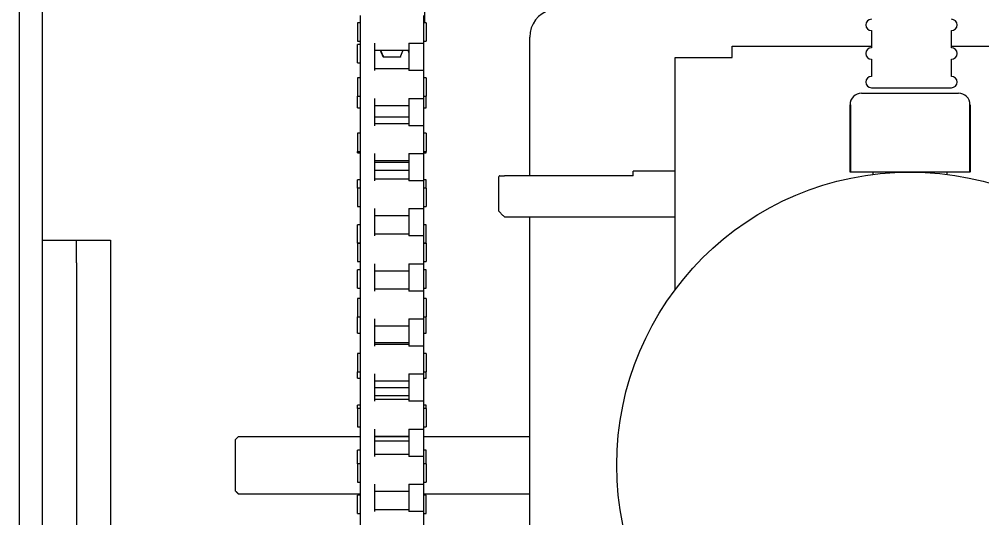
# Model space of a CAD drawing. Header units: inches. Extents: x 2.1 to 23.7, y 8.4 to 18.5.
# Drawn here: x 5.428 to 8.94, y 11.264 to 13.083 of the extents above; entities that cross this region are included whole.
import ezdxf

# ---------------------------------------------------------------- set-up
doc = ezdxf.new("R2010")
doc.units = ezdxf.units.IN
doc.header["$MEASUREMENT"] = 0
doc.header["$PDSIZE"] = -1
doc.layers.add('DIM', color=1, linetype='Continuous')
doc.styles.add('SLDTEXTSTYLE0', font='ARIAL.TTF', dxfattribs={"width": 0.7})
doc.dimstyles.new('SLDDIMSTYLE0', dxfattribs={"dimtxt": 0.15, "dimasz": 0.15, "dimexe": 0, "dimexo": 0.0625, "dimgap": 0.0375, "dimtad": 0, "dimtih": 1, "dimtoh": 1, "dimdec": 3, "dimlfac": 3, "dimrnd": 1e-09, "dimzin": 12, "dimdsep": 46, "dimtxsty": 'SLDTEXTSTYLE0', "dimsah": 1, "dimcen": 0.09, "dimadec": 0, "dimazin": 0, "dimtfac": 1, "dimtdec": 3, "dimtofl": 0, "dimtmove": 0, "dimatfit": 3, "dimfxl": 0, "dimtolj": 1, "dimtzin": 12, "dimarcsym": 0})

# ---------------------------------------------------------------- blocks, each defined once
blk = doc.blocks.new('*D11')
at = {"color": 0, "linetype": 'ByBlock', "lineweight": -2}
for p, q in [((5.5116, 17.2565), (5.5116, 18.069)), ((5.6616, 18.069), (7.6176, 18.069)), ((10.9422, 18.069), (8.9862, 18.069)), ((11.0922, 11.6122), (11.0922, 18.069))]:
    blk.add_line(p, q, dxfattribs=at)
at = {"color": 0, "linetype": 'ByBlock'}
for points in [[(5.5116, 18.069), (5.6616, 18.094), (5.6616, 18.044)], [(11.0922, 18.069), (10.9422, 18.094), (10.9422, 18.044)]]:
    blk.add_solid(points, dxfattribs=at)
at = {"layer": 'DEFPOINTS', "color": 0, "linetype": 'ByBlock'}
for p in [(5.5116, 17.194), (11.0922, 11.5497)]:
    blk.add_point(p, dxfattribs=at)
at = {"color": 0, "linetype": 'ByBlock', "insert": (8.3019, 18.069), "char_height": 0.15, "attachment_point": 5, "style": 'SLDTEXTSTYLE0'}
blk.add_mtext('16 3/4\\POVERALL LENGTH', dxfattribs=at)

msp = doc.modelspace()

# ---------------------------------------------------------------- linework, layer by layer
at = {"color": 7, "linetype": 'Continuous', "lineweight": 15}
for p, q in [((5.428224, 17.194033), (5.428224, 10.527366)), ((5.511558, 17.194033), (5.511558, 10.527366)), ((6.662391, 13.07005), (6.662391, 13.003383)), ((6.671558, 13.096954), (6.671558, 12.995668)), ((6.903224, 13.096954), (6.903224, 12.995668)), ((6.912391, 13.07005), (6.912391, 13.003383)), ((6.671558, 12.995668), (6.671558, 12.895841)), ((6.724891, 12.995668), (6.724891, 12.895841)), ((6.849891, 12.995668), (6.849891, 12.895841)), ((6.849891, 12.995668), (6.903224, 12.995668)), ((6.903224, 12.995668), (6.903224, 12.895841)), ((7.291008, 12.960833), (7.291008, 13.017983)), ((6.662391, 12.972028), (6.662391, 12.991126)), ((6.662391, 12.924459), (6.662391, 12.972028)), ((7.291008, 12.511877), (7.291008, 12.960833)), ((8.028961, 12.98511), (8.537591, 12.98511)), ((8.028961, 12.943443), (8.028961, 12.98511)), ((8.829257, 12.98511), (9.328666, 12.98511)), ((6.756641, 12.946199), (6.756641, 12.94517)), ((6.756641, 12.946199), (6.818891, 12.946199)), ((6.818891, 12.94517), (6.756641, 12.94517)), ((6.818891, 12.946199), (6.818891, 12.94517)), ((7.821558, 12.09681), (7.821558, 12.943443)), ((7.821558, 12.943443), (8.028961, 12.943443)), ((6.671558, 12.895841), (6.671558, 12.794554)), ((6.903224, 12.895841), (6.849891, 12.895841)), ((6.903224, 12.895841), (6.903224, 12.794554)), ((6.662391, 12.868937), (6.662391, 12.80227)), ((6.912391, 12.868937), (6.912391, 12.80227)), ((8.537591, 12.833297), (8.829257, 12.833297)), ((6.662391, 12.759955), (6.662391, 12.80227)), ((6.671558, 12.794554), (6.671558, 12.694728)), ((6.724891, 12.794554), (6.724891, 12.694728)), ((6.849891, 12.794554), (6.903224, 12.794554)), ((6.849891, 12.794554), (6.849891, 12.694728)), ((6.903224, 12.794554), (6.903224, 12.694728)), ((6.912391, 12.759955), (6.912391, 12.80227)), ((8.501141, 12.813199), (8.855307, 12.813199)), ((6.671558, 12.694728), (6.671558, 12.593441)), ((6.903224, 12.694728), (6.849891, 12.694728)), ((6.903224, 12.694728), (6.903224, 12.593441)), ((6.662391, 12.667823), (6.662391, 12.601157)), ((6.912391, 12.667823), (6.912391, 12.601157)), ((6.662391, 12.595452), (6.662391, 12.601157)), ((6.671558, 12.593441), (6.671558, 12.493614)), ((6.724891, 12.593441), (6.724891, 12.493614)), ((6.849891, 12.593441), (6.849891, 12.493614)), ((6.849891, 12.593441), (6.903224, 12.593441)), ((6.903224, 12.593441), (6.903224, 12.493614)), ((6.912391, 12.595452), (6.912391, 12.601157)), ((7.178224, 12.44571), (7.178224, 12.508877)), ((7.668224, 12.511877), (7.198224, 12.511877)), ((7.668224, 12.511877), (7.668224, 12.528877)), ((8.678224, 12.525699), (8.459474, 12.525699)), ((8.896974, 12.525699), (8.678224, 12.525699)), ((6.662391, 12.46671), (6.662391, 12.497615)), ((6.662391, 12.46671), (6.662391, 12.400044)), ((6.671558, 12.493614), (6.671558, 12.392328)), ((6.903224, 12.493614), (6.849891, 12.493614)), ((6.903224, 12.493614), (6.903224, 12.392328)), ((6.912391, 12.46671), (6.912391, 12.497615)), ((6.912391, 12.46671), (6.912391, 12.400044)), ((7.178224, 12.382543), (7.178224, 12.44571)), ((6.671558, 12.392328), (6.671558, 12.292501)), ((6.724891, 12.392328), (6.724891, 12.292501)), ((6.849891, 12.392328), (6.849891, 12.292501)), ((6.849891, 12.392328), (6.903224, 12.392328)), ((6.903224, 12.392328), (6.903224, 12.292501)), ((7.291008, 10.899033), (7.291008, 12.362543)), ((6.662391, 12.314014), (6.662391, 12.333112)), ((6.912391, 12.314014), (6.912391, 12.333112)), ((6.662391, 12.266445), (6.662391, 12.314014)), ((6.671558, 12.292501), (6.671558, 12.191215)), ((6.903224, 12.292501), (6.849891, 12.292501)), ((6.903224, 12.292501), (6.903224, 12.191215)), ((6.912391, 12.266445), (6.912391, 12.314014)), ((5.511558, 12.277366), (5.636558, 12.277366)), ((5.636558, 12.277366), (5.761558, 12.277366)), ((5.636558, 12.194033), (5.636558, 12.277366)), ((5.761558, 12.277366), (5.761558, 12.194033)), ((6.662391, 12.265597), (6.662391, 12.19893)), ((6.912391, 12.265597), (6.912391, 12.19893)), ((5.636558, 12.194033), (5.636558, 9.8607)), ((5.761558, 12.194033), (5.761558, 9.8607)), ((6.671558, 12.191215), (6.671558, 12.091388)), ((6.724891, 12.191215), (6.724891, 12.091388)), ((6.849891, 12.191215), (6.903224, 12.191215)), ((6.849891, 12.191215), (6.849891, 12.091388)), ((6.903224, 12.191215), (6.903224, 12.091388)), ((6.662391, 12.14951), (6.662391, 12.168608)), ((6.912391, 12.14951), (6.912391, 12.168608)), ((6.662391, 12.101941), (6.662391, 12.14951)), ((6.912391, 12.101941), (6.912391, 12.14951)), ((6.671558, 12.091388), (6.671558, 11.990102)), ((6.903224, 12.091388), (6.849891, 12.091388)), ((6.903224, 12.091388), (6.903224, 11.990102)), ((6.662391, 12.064484), (6.662391, 11.997817)), ((6.912391, 12.064484), (6.912391, 11.997817)), ((6.662391, 11.985007), (6.662391, 11.997817)), ((6.662391, 11.937438), (6.662391, 11.985007)), ((6.671558, 11.990102), (6.671558, 11.890275)), ((6.724891, 11.990102), (6.724891, 11.890275)), ((6.849891, 11.990102), (6.903224, 11.990102)), ((6.849891, 11.990102), (6.849891, 11.890275)), ((6.903224, 11.990102), (6.903224, 11.890275)), ((6.912391, 11.985007), (6.912391, 11.997817)), ((6.912391, 11.937438), (6.912391, 11.985007)), ((6.671558, 11.890275), (6.671558, 11.788988)), ((6.903224, 11.890275), (6.849891, 11.890275)), ((6.903224, 11.890275), (6.903224, 11.788988)), ((6.662391, 11.863371), (6.662391, 11.796704)), ((6.912391, 11.863371), (6.912391, 11.796704)), ((6.662391, 11.772934), (6.662391, 11.796704)), ((6.671558, 11.788988), (6.671558, 11.689162)), ((6.724891, 11.788988), (6.724891, 11.689162)), ((6.849891, 11.788988), (6.849891, 11.689162)), ((6.849891, 11.788988), (6.903224, 11.788988)), ((6.903224, 11.788988), (6.903224, 11.689162)), ((6.912391, 11.772934), (6.912391, 11.796704)), ((6.662391, 11.662258), (6.662391, 11.675097)), ((6.662391, 11.662258), (6.662391, 11.595591)), ((6.671558, 11.689162), (6.671558, 11.587875)), ((6.903224, 11.689162), (6.849891, 11.689162)), ((6.903224, 11.689162), (6.903224, 11.587875)), ((6.912391, 11.662258), (6.912391, 11.675097)), ((6.912391, 11.662258), (6.912391, 11.595591)), ((6.671558, 11.587875), (6.671558, 11.488048)), ((6.724891, 11.587875), (6.724891, 11.488048)), ((6.849891, 11.587875), (6.849891, 11.488048)), ((6.849891, 11.587875), (6.903224, 11.587875)), ((6.903224, 11.587875), (6.903224, 11.488048)), ((6.217224, 11.361699), (6.217224, 11.549699)), ((6.662391, 11.491496), (6.662391, 11.510594)), ((6.662391, 11.461144), (6.662391, 11.491496)), ((6.671558, 11.488048), (6.671558, 11.386762)), ((6.903224, 11.488048), (6.849891, 11.488048)), ((6.903224, 11.488048), (6.903224, 11.386762)), ((6.912391, 11.491496), (6.912391, 11.510594)), ((6.912391, 11.461144), (6.912391, 11.491496)), ((6.662391, 11.461144), (6.662391, 11.394478)), ((6.912391, 11.461144), (6.912391, 11.394478)), ((6.671558, 11.386762), (6.671558, 11.286935)), ((6.724891, 11.386762), (6.724891, 11.286935)), ((6.849891, 11.386762), (6.849891, 11.286935)), ((6.849891, 11.386762), (6.903224, 11.386762)), ((6.903224, 11.386762), (6.903224, 11.286935)), ((6.662391, 11.326993), (6.662391, 11.34609)), ((6.912391, 11.326993), (6.912391, 11.34609)), ((6.662391, 11.279424), (6.662391, 11.326993)), ((6.912391, 11.279424), (6.912391, 11.326993)), ((6.671558, 11.286935), (6.671558, 11.185649)), ((6.903224, 11.286935), (6.849891, 11.286935)), ((6.903224, 11.286935), (6.903224, 11.185649))]:
    msp.add_line(p, q, dxfattribs=at)
for p, q in [((8.459474, 12.771533), (8.459474, 12.525699)), ((8.896974, 12.771533), (8.896974, 12.525699))]:
    msp.add_line(p, q)
at = {"color": 7, "linetype": 'Continuous', "lineweight": 15, "flags": 128}
msp.add_lwpolyline([(6.84632, 12.97005), (6.848348, 12.964804), (6.849891, 12.961245)], dxfattribs=at)
at = {"color": 7, "linetype": 'Continuous', "lineweight": 15}
msp.add_circle((8.678224, 11.455699), 1.07, dxfattribs=at)
for centre, radius, start, end in [((7.395341, 13.017983), 0.104333, 106.214378, 180.000072), ((8.537591, 13.062463), 0.020833, 90, 270), ((8.829258, 13.062463), 0.020833, 270, 90), ((8.537591, 12.958297), 0.020833, 90, 270), ((8.829258, 12.958297), 0.020833, 270, 90), ((8.537591, 12.85413), 0.020833, 90, 270), ((8.829258, 12.85413), 0.020833, 270, 90), ((8.501141, 12.771533), 0.041667, 90, 180), ((8.855308, 12.771533), 0.041667, 0, 90)]:
    msp.add_arc(centre, radius, start, end, dxfattribs=at)
for points in [[(6.908057, 13.07005), (6.908057, 13.204496)], [(6.671558, 13.07005), (6.662391, 13.07005)], [(6.912391, 13.07005), (6.903224, 13.07005)], [(8.537591, 13.04163), (8.537591, 12.97913)], [(8.829257, 12.97913), (8.829257, 13.04163)], [(6.662391, 13.003383), (6.671558, 13.003383)], [(6.903224, 13.003383), (6.912391, 13.003383)], [(6.671558, 12.991126), (6.662391, 12.991126)], [(6.724891, 12.97005), (6.849891, 12.97005)], [(6.756641, 12.94517), (6.745491, 12.97005)], [(6.746798, 12.97005), (6.756641, 12.946199)], [(6.818891, 12.946199), (6.828733, 12.97005)], [(6.662391, 12.924459), (6.671558, 12.924459)], [(8.537591, 12.937463), (8.537591, 12.874963)], [(8.829257, 12.874963), (8.829257, 12.937463)], [(6.849891, 12.90227), (6.724891, 12.90227)], [(6.671558, 12.868937), (6.662391, 12.868937)], [(6.912391, 12.868937), (6.903224, 12.868937)], [(6.662391, 12.80227), (6.671558, 12.80227)], [(6.903224, 12.80227), (6.912391, 12.80227)], [(6.662391, 12.759955), (6.671558, 12.759955)], [(6.724891, 12.768937), (6.849891, 12.768937)], [(6.903224, 12.759955), (6.912391, 12.759955)], [(6.724891, 12.726622), (6.849891, 12.726622)], [(6.849891, 12.701157), (6.724891, 12.701157)], [(6.671558, 12.667823), (6.662391, 12.667823)], [(6.912391, 12.667823), (6.903224, 12.667823)], [(6.662391, 12.601157), (6.671558, 12.601157)], [(6.662391, 12.595452), (6.671558, 12.595452)], [(6.903224, 12.601157), (6.912391, 12.601157)], [(6.903224, 12.595452), (6.912391, 12.595452)], [(6.724891, 12.567823), (6.849891, 12.567823)], [(6.724891, 12.562119), (6.849891, 12.562119)], [(6.849891, 12.530948), (6.724891, 12.530948)], [(7.181224, 12.511877), (7.178224, 12.508877)], [(7.821558, 12.528877), (7.668224, 12.528877)], [(8.542808, 12.525699), (8.542808, 12.517096)], [(8.813641, 12.517096), (8.813641, 12.525699)], [(6.671558, 12.497615), (6.662391, 12.497615)], [(6.671558, 12.46671), (6.662391, 12.46671)], [(6.849891, 12.500044), (6.724891, 12.500044)], [(6.912391, 12.497615), (6.903224, 12.497615)], [(6.912391, 12.46671), (6.903224, 12.46671)], [(6.662391, 12.400044), (6.671558, 12.400044)], [(6.903224, 12.400044), (6.912391, 12.400044)], [(6.724891, 12.36671), (6.849891, 12.36671)], [(6.849891, 12.366445), (6.724891, 12.366445)], [(7.178224, 12.382543), (7.198224, 12.362543)], [(7.198224, 12.362543), (7.821558, 12.362543)], [(6.671558, 12.333112), (6.662391, 12.333112)], [(6.912391, 12.333112), (6.903224, 12.333112)], [(6.849891, 12.29893), (6.724891, 12.29893)], [(6.662391, 12.266445), (6.671558, 12.266445)], [(6.671558, 12.265597), (6.662391, 12.265597)], [(6.903224, 12.266445), (6.912391, 12.266445)], [(6.912391, 12.265597), (6.903224, 12.265597)], [(6.662391, 12.19893), (6.671558, 12.19893)], [(6.903224, 12.19893), (6.912391, 12.19893)], [(6.671558, 12.168608), (6.662391, 12.168608)], [(6.724891, 12.165597), (6.849891, 12.165597)], [(6.912391, 12.168608), (6.903224, 12.168608)], [(6.662391, 12.101941), (6.671558, 12.101941)], [(6.849891, 12.097817), (6.724891, 12.097817)], [(6.903224, 12.101941), (6.912391, 12.101941)], [(6.671558, 12.064484), (6.662391, 12.064484)], [(6.912391, 12.064484), (6.903224, 12.064484)], [(6.662391, 11.997817), (6.671558, 11.997817)], [(6.903224, 11.997817), (6.912391, 11.997817)], [(6.724891, 11.964484), (6.849891, 11.964484)], [(6.662391, 11.937438), (6.671558, 11.937438)], [(6.903224, 11.937438), (6.912391, 11.937438)], [(6.724891, 11.904104), (6.849891, 11.904104)], [(6.849891, 11.896704), (6.724891, 11.896704)], [(6.671558, 11.863371), (6.662391, 11.863371)], [(6.912391, 11.863371), (6.903224, 11.863371)], [(6.662391, 11.796704), (6.671558, 11.796704)], [(6.662391, 11.772934), (6.671558, 11.772934)], [(6.903224, 11.796704), (6.912391, 11.796704)], [(6.903224, 11.772934), (6.912391, 11.772934)], [(6.724891, 11.763371), (6.849891, 11.763371)], [(6.724891, 11.739601), (6.849891, 11.739601)], [(6.849891, 11.708431), (6.724891, 11.708431)], [(6.849891, 11.695591), (6.724891, 11.695591)], [(6.671558, 11.675097), (6.662391, 11.675097)], [(6.671558, 11.662258), (6.662391, 11.662258)], [(6.912391, 11.675097), (6.903224, 11.675097)], [(6.912391, 11.662258), (6.903224, 11.662258)], [(6.662391, 11.595591), (6.671558, 11.595591)], [(6.903224, 11.595591), (6.912391, 11.595591)], [(6.227224, 11.559699), (6.217224, 11.549699)], [(6.671558, 11.559699), (6.227224, 11.559699)], [(6.724891, 11.562257), (6.849891, 11.562257)], [(6.849891, 11.559699), (6.724891, 11.559699)], [(7.291008, 11.559699), (6.903224, 11.559699)], [(6.849891, 11.543927), (6.724891, 11.543927)], [(6.671558, 11.510594), (6.662391, 11.510594)], [(6.849891, 11.494478), (6.724891, 11.494478)], [(6.912391, 11.510594), (6.903224, 11.510594)], [(6.671558, 11.461144), (6.662391, 11.461144)], [(6.912391, 11.461144), (6.903224, 11.461144)], [(6.662391, 11.394478), (6.671558, 11.394478)], [(6.903224, 11.394478), (6.912391, 11.394478)], [(6.217224, 11.361699), (6.227224, 11.351699)], [(6.227224, 11.351699), (6.671558, 11.351699)], [(6.671558, 11.34609), (6.662391, 11.34609)], [(6.724891, 11.361144), (6.849891, 11.361144)], [(6.903224, 11.351699), (7.291008, 11.351699)], [(6.912391, 11.34609), (6.903224, 11.34609)], [(6.662391, 11.279424), (6.671558, 11.279424)], [(6.849891, 11.293364), (6.724891, 11.293364)], [(6.903224, 11.279424), (6.912391, 11.279424)]]:
    msp.add_open_spline(points, degree=1, dxfattribs=at)
msp.add_open_spline([(7.181873, 12.511877), (7.181675, 12.511877), (7.179951, 12.511877), (7.187711, 12.511877), (7.195675, 12.511877), (7.198224, 12.511877)], degree=3, knots=[0, 0, 0, 0, 0.08100727, 0.70587018, 1, 1, 1, 1], dxfattribs=at)

# ---------------------------------------------------------------- dimensions: what is measured, and where the dimension line sits
at = {"layer": 'DIM'}
dim = msp.add_linear_dim(base=(5.511558, 18.069033), p1=(11.092224, 11.549699), p2=(5.511558, 17.194033), text='<>\\POVERALL LENGTH', dimstyle='SLDDIMSTYLE0', override={"dimdec": 4, "dimlunit": 5, "dimfrac": 2}, dxfattribs=at)
dim.commit()
dim.dimension.update_dxf_attribs({"geometry": '*D11', "text_midpoint": (8.301891, 18.069033)})

doc.saveas('drawing.dxf')
